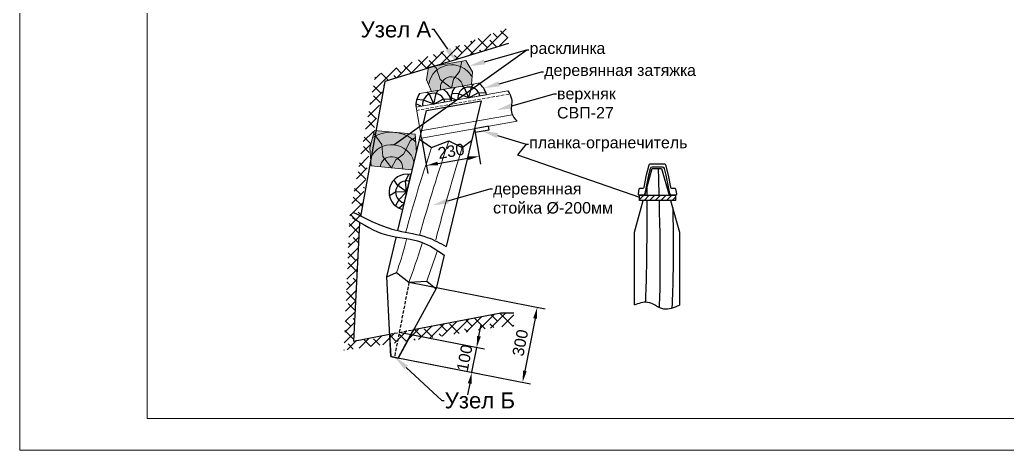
# Model space of a CAD drawing. Header units: inches. Extents: x -1850 to 56, y -982 to 275.
# Drawn here: x -1849.6 to -1694.4, y -981.8 to -914.2 of the extents above; entities that cross this region are included whole.
import ezdxf
from ezdxf import colors
from ezdxf.entities.mleader import LeaderData, LeaderLine
from ezdxf.math import Vec2, Vec3

# ---------------------------------------------------------------- set-up
doc = ezdxf.new("R2010")
doc.units = ezdxf.units.IN
doc.header["$MEASUREMENT"] = 0
doc.linetypes.add('DASHED', pattern=[0.75, 0.5, -0.25])
doc.layers.add('Д_Распорка', color=7, linetype='Continuous')
doc.styles.get("Standard").update_dxf_attribs({"font": 'ARIAL.TTF'})
doc.dimstyles.new('ISO-25', dxfattribs={"dimtxt": 2.5, "dimasz": 2.5, "dimexe": 1.25, "dimexo": 0, "dimtad": 1, "dimdec": 0, "dimtxsty": 'Standard', "dimcen": 2.5, "dimadec": 0, "dimazin": 0, "dimtfac": 1, "dimtdec": 0, "dimtmove": 0, "dimatfit": 3, "dimfxl": 0, "dimarcsym": 0})

# ---------------------------------------------------------------- blocks, each defined once
blk = doc.blocks.new('pfnzu')
at = {"color": 7, "lineweight": 0}
blk.add_line((142694.1, -82404), (142694.1, -82544.3), dxfattribs=at)
at = {"layer": 'Д_Распорка', "color": 253}
for p, q in [((142679.9, -82432.8), (142686.9, -82404.5)), ((142654.7, -82457.4), (142634.8, -82439)), ((142694.1, -82474.1), (142679.9, -82432.8)), ((142694.1, -82474.1), (142652.6, -82484.3)), ((142694.1, -82474.1), (142654.7, -82457.4)), ((142694.1, -82474.1), (142671.5, -82511.2)), ((142652.6, -82484.3), (142632.2, -82504.2)), ((142671.5, -82511.2), (142664.9, -82537.2)), ((142694.1, -82524.6), (142681.4, -82542.8))]:
    blk.add_line(p, q, dxfattribs=at)
at = {"layer": 'Д_Распорка', "color": 7}
blk.add_arc((142695.6, -82474.1), 70.2, 91.2316, 268.7684, dxfattribs=at)
at = {"layer": 'Д_Распорка', "color": 253}
blk.add_arc((142695.6, -82474.1), 44.2, 91.9563, 268.0437, dxfattribs=at)
blk = doc.blocks.new('pfnzu 2')
at = {"color": 7, "lineweight": 0}
for p, q in [((-92.146, -593.903), (-94.052, -593.903)), ((-91.696, -594.903), (-94.502, -594.903))]:
    blk.add_line(p, q, dxfattribs=at)
at = {"layer": 'Д_Распорка', "color": 253}
for p, q in [((-93.84, -594.452), (-94.361, -594.319)), ((-93.303, -594.074), (-93.469, -593.903)), ((-93.099, -594.903), (-93.303, -594.074)), ((-93.099, -594.903), (-92.765, -594.116)), ((-92.765, -594.116), (-92.568, -593.903)), ((-94.109, -594.903), (-94.473, -594.651)), ((-93.099, -594.903), (-93.84, -594.452)), ((-93.099, -594.903), (-92.273, -594.62)), ((-92.273, -594.62), (-91.707, -594.759))]:
    blk.add_line(p, q, dxfattribs=at)
at = {"layer": 'Д_Распорка', "color": 7}
for start, end in [(132.76087, 178.7684), (1.2316, 47.23913)]:
    blk.add_arc((-93.099, -594.933), 1.403, start, end, dxfattribs=at)
at = {"layer": 'Д_Распорка', "color": 253}
blk.add_arc((-93.099, -594.933), 0.883, 1.95631, 178.04369, dxfattribs=at)
blk = doc.blocks.new('Расклинка')
at = {"linetype": 'ByBlock', "lineweight": 15}
blk.add_hatch(color=254, dxfattribs=at).paths.add_polyline_path([(-85.966, -572.832), (-85.628, -571.866), (-82.668, -571.866), (-82.299, -572.832), (-82.533, -573.798), (-85.733, -573.798)])
at = {"color": 7, "linetype": 'ByBlock', "lineweight": 15}
for points in [[(-85.966, -572.832), (-85.628, -571.866), (-82.668, -571.866), (-82.299, -572.832), (-82.533, -573.798), (-85.733, -573.798), (-85.966, -572.832)], [(-84.133, -573.798), (-84.898, -572.975), (-85.049, -572.036), (-85.201, -571.866)], [(-84.133, -573.798), (-83.866, -573.127), (-83.289, -572.631), (-82.98, -571.866)]]:
    blk.add_lwpolyline(points, dxfattribs=at)
for radius, start, end in [(1.824, 20.62921, 159.37079), (0.883, 0, 180)]:
    blk.add_arc((-84.133, -573.798), radius, start, end, dxfattribs=at)
blk = doc.blocks.new('S ш.бруса')
at = {"linetype": 'ByBlock', "lineweight": 15}
blk.add_hatch(color=254, dxfattribs=at).paths.add_polyline_path([(3323.214, -1143.742), (3323.447, -1142.342), (3326.647, -1142.342), (3326.88, -1143.742), (3326.647, -1145.142), (3323.447, -1145.142)])
at = {"color": 7, "linetype": 'ByBlock', "lineweight": 15}
for points in [[(3323.214, -1143.742), (3323.447, -1142.342), (3326.647, -1142.342), (3326.88, -1143.742), (3326.647, -1145.142), (3323.447, -1145.142), (3323.214, -1143.742)], [(3325.047, -1145.142), (3324.281, -1144.319), (3324.13, -1143.38), (3323.408, -1142.575)], [(3325.047, -1145.142), (3325.314, -1144.471), (3325.891, -1143.975), (3326.34, -1142.862), (3326.688, -1142.591)]]:
    blk.add_lwpolyline(points, dxfattribs=at)
for radius, start, end in [(2.8, 52.7386, 127.2614), (1.824, 20.62921, 159.37079), (0.883, 0, 180)]:
    blk.add_arc((3325.047, -1145.142), radius, start, end, dxfattribs=at)
blk = doc.blocks.new('*D244')
at = {"color": 0, "linetype": 'ByBlock', "lineweight": -2}
for p, q in [((-1788.42, -955.44), (-1767.04, -959.6)), ((-1768.61, -961.13), (-1770.22, -969.36)), ((-1790.72, -967.21), (-1769.33, -971.37))]:
    blk.add_line(p, q, dxfattribs=at)
at = {"color": 0, "linetype": 'ByBlock'}
for points in [[(-1768.91, -961.07), (-1768.32, -961.19), (-1768.27, -959.36)], [(-1770.51, -969.31), (-1769.92, -969.42), (-1770.56, -971.13)]]:
    blk.add_solid(points, dxfattribs=at)
at = {"layer": 'Defpoints', "color": 0, "linetype": 'ByBlock'}
for p in [(-1788.42, -955.44), (-1790.72, -967.21), (-1770.56, -971.13)]:
    blk.add_point(p, dxfattribs=at)
at = {"color": 0, "linetype": 'ByBlock', "lineweight": 15, "insert": (-1770.93, -964.95), "char_height": 1.8, "attachment_point": 5, "rotation": 78.9844}
blk.add_mtext('300', dxfattribs=at)
blk = doc.blocks.new('*D245')
at = {"color": 0, "linetype": 'ByBlock', "lineweight": -2}
for p, q in [((-1777.44, -963.91), (-1777.09, -962.14)), ((-1789.96, -963.3), (-1776.55, -965.91)), ((-1778.54, -969.58), (-1777.78, -965.67)), ((-1790.72, -967.21), (-1777.31, -969.82)), ((-1778.88, -971.35), (-1779.23, -973.11))]:
    blk.add_line(p, q, dxfattribs=at)
at = {"color": 0, "linetype": 'ByBlock'}
for points in [[(-1777.73, -963.85), (-1777.14, -963.96), (-1777.78, -965.67)], [(-1779.18, -971.29), (-1778.59, -971.4), (-1778.54, -969.58)]]:
    blk.add_solid(points, dxfattribs=at)
at = {"layer": 'Defpoints', "color": 0, "linetype": 'ByBlock'}
for p in [(-1789.96, -963.3), (-1777.78, -965.67), (-1790.72, -967.21)]:
    blk.add_point(p, dxfattribs=at)
at = {"color": 0, "linetype": 'ByBlock', "lineweight": 15, "insert": (-1779.68, -967.33), "char_height": 1.8, "attachment_point": 5, "rotation": 78.9844}
blk.add_mtext('100', dxfattribs=at)
blk = doc.blocks.new('СВП')
at = {"color": 0}
for points in [[(95938.2, -86106.3), (95919.5, -86106.3, -0.340005), (95911.6, -86100.3), (95904.8, -86074.6, -0.016215), (95904.7, -86074.3), (95890.6, -86002.6, 0.358196), (95882.7, -85996.1), (95869.9, -85996.1, 0.472988), (95865.5, -86001.5), (95869.3, -86020.7, 0.357785), (95873.7, -86024.4), (95883.9, -86024.4, -0.35919), (95888.3, -86028), (95897.5, -86075.5, 0.01414), (95897.5, -86075.8), (95907.6, -86115.7, 0.343306), (95912, -86119.1), (95938.2, -86119.1)], [(95982.6, -86075), (95991.9, -86027.9, -0.358206), (95996.3, -86024.3), (96006.4, -86024.3, 0.354907), (96010.8, -86020.7), (96014.9, -86001.5, 0.476116), (96010.5, -85996.1), (95997.6, -85996.1, 0.357522), (95989.7, -86002.6), (95975.2, -86075.4)], [(95938.2, -86119.1), (95967.9, -86119.1, 0.342909), (95972.2, -86115.7), (95982.6, -86075)], [(95975.2, -86075.4), (95968.3, -86100.4, -0.338079), (95960.5, -86106.3), (95938.2, -86106.3)]]:
    blk.add_lwpolyline(points, format="xyb", dxfattribs=at)
blk = doc.blocks.new('*D246')
at = {"color": 0, "linetype": 'ByBlock', "lineweight": -2}
for p, q in [((-1778.15, -931.31), (-1777.17, -936.86)), ((-1786.44, -932.77), (-1785.46, -938.32)), ((-1783.91, -936.78), (-1779.16, -935.94))]:
    blk.add_line(p, q, dxfattribs=at)
at = {"color": 0, "linetype": 'ByBlock'}
for points in [[(-1779.21, -935.65), (-1779.1, -936.24), (-1777.38, -935.63)], [(-1783.96, -936.48), (-1783.85, -937.07), (-1785.68, -937.09)]]:
    blk.add_solid(points, dxfattribs=at)
at = {"layer": 'Defpoints', "color": 0, "linetype": 'ByBlock'}
for p in [(-1778.15, -931.31), (-1786.44, -932.77), (-1777.38, -935.63)]:
    blk.add_point(p, dxfattribs=at)
at = {"color": 0, "linetype": 'ByBlock', "lineweight": 15, "insert": (-1781.8, -934.84), "char_height": 1.8, "attachment_point": 5, "rotation": 10}
blk.add_mtext('230', dxfattribs=at)

msp = doc.modelspace()

# ---------------------------------------------------------------- hatches: boundary and pattern name
h = msp.add_hatch()
h.set_pattern_fill('ANSI38', color=256, scale=9, style=0)
h.set_pattern_definition([(45, (-22.0404, -262.3069), (-0.7954951, 0.7954951), []), (135, (-22.0404, -262.3069), (-2.3864854, 0.7954951), [2.8125, -1.6875])])
h.paths.add_polyline_path([(-1772.765, -917.916), (-1792.222, -923.865), (-1794.557, -934.323), (-1796.032, -945.1), (-1796.211, -946.098), (-1797.117, -964.679), (-1773.986, -960.249), (-1771.938, -960.249), (-1771.941, -962.343), (-1774.697, -962.471), (-1781.295, -963.602), (-1798.635, -966.149), (-1797.758, -945.169), (-1797.626, -944.316), (-1793.717, -922.935), (-1773.13, -915.581)])
h = msp.add_hatch()
h.set_pattern_fill('ANSI31', color=256, scale=5, style=0)
h.set_pattern_definition([(45, (-22.04037, -262.3069), (-0.44194174, 0.44194174), [])])
h.paths.add_polyline_path([(-1752.201, -941.753), (-1746.531, -941.753), (-1746.531, -942.583), (-1752.201, -942.583)])

# ---------------------------------------------------------------- linework, layer by layer
at = {"color": 5, "linetype": 'ByBlock', "lineweight": 15}
for p, q in [((-1787.295, -927.923), (-1772.864, -925.378)), ((-1786.44, -932.768), (-1787.295, -927.923)), ((-1772.206, -929.111), (-1786.636, -931.656)), ((-1771.419, -930.12), (-1786.44, -932.768))]:
    msp.add_line(p, q, dxfattribs=at)
at = {"color": 5, "linetype": 'DASHED', "lineweight": 15}
msp.add_line((-1772.733, -925.875), (-1787.206, -928.426), dxfattribs=at)
at = {"linetype": 'DASHED'}
for p, q in [((-1788.424, -955.438), (-1790.715, -967.208)), ((-1791.464, -963.593), (-1787.688, -962.871))]:
    msp.add_line(p, q, dxfattribs=at)
at = {"color": 7, "lineweight": 0}
for points in [[(-1849.59, -684.829), (-1429.59, -684.829), (-1429.59, -981.829), (-1849.59, -981.829)], [(-1434.59, -976.829), (-1829.59, -976.829), (-1829.59, -689.829), (-1434.59, -689.829)]]:
    msp.add_lwpolyline(points, close=True, dxfattribs=at)
for points in [[(-1772.765, -917.916), (-1792.222, -923.865), (-1796.032, -945.1)], [(-1790.827, -933.827), (-1769.928, -918.902)], [(-1769.994, -933.726), (-1771.35, -935.416), (-1752.201, -942.049)], [(-1796.211, -946.098), (-1797.117, -964.679), (-1791.464, -963.593)], [(-1791.464, -963.593), (-1791.284, -967.073), (-1790.147, -967.343), (-1787.688, -962.871), (-1773.986, -960.249), (-1771.938, -960.249)]]:
    msp.add_lwpolyline(points)
at = {"color": 22}
for points in [[(-1790.195, -947.321), (-1785.688, -928.449), (-1777.101, -926.935), (-1782.567, -949.809)], [(-1786.756, -932.924), (-1784.889, -934.259), (-1782.185, -933.21), (-1780.057, -934.25), (-1778.59, -933.17)], [(-1790.147, -967.343), (-1791.284, -967.073), (-1791.929, -954.593), (-1790.458, -948.428)], [(-1782.891, -951.165), (-1784.149, -956.432), (-1790.147, -967.343)], [(-1791.929, -954.593), (-1790.37, -953.896), (-1788.424, -955.438), (-1785.614, -955.239), (-1784.148, -956.452)]]:
    msp.add_lwpolyline(points, dxfattribs=at)
for points in [[(-1778.047, -931.862), (-1775.817, -931.469), (-1775.915, -930.912), (-1778.145, -931.306)], [(-1752.201, -941.753), (-1746.531, -941.753), (-1746.531, -942.583), (-1752.201, -942.583)]]:
    msp.add_lwpolyline(points, close=True)
at = {"linetype": 'ByBlock'}
for points in [[(-1751.372, -941.753), (-1750.218, -937.553), (-1750.218, -937.553)], [(-1750.218, -937.553), (-1748.715, -937.553), (-1747.551, -941.753)], [(-1752.979, -958.968), (-1752.975, -947.586), (-1751.6, -942.583)], [(-1747.321, -942.583), (-1745.935, -947.586), (-1745.935, -959.023)]]:
    msp.add_lwpolyline(points, dxfattribs=at)
for points, start_tangent in [([(-1772.864, -925.378), (-1772.314, -926.59), (-1772.266, -928.928), (-1771.419, -930.12)], (-0.9164982, 0.4000389)), ([(-1797.118, -944.484), (-1790.195, -947.321), (-1785.542, -948.38), (-1782.567, -949.809)], (-0.9378527, 0.3470336)), ([(-1797.307, -945.278), (-1791.968, -947.983), (-1786.43, -949.148), (-1782.891, -951.165)], (-0.9378527, 0.3470336))]:
    msp.add_spline(points, degree=3, dxfattribs=dict(start_tangent=start_tangent))
at = {"color": 22, "linetype": 'ByBlock', "lineweight": 15}
for points in [[(-1782.185, -933.21), (-1783.793, -938.142), (-1785.401, -943.073), (-1786.748, -948.067)], [(-1784.889, -934.259), (-1786.322, -938.703), (-1787.755, -943.147), (-1788.958, -947.646)], [(-1780.057, -934.25), (-1781.519, -939.065), (-1782.981, -943.88), (-1784.206, -948.751)], [(-1788.788, -948.718), (-1789.38, -951.073), (-1789.875, -952.485), (-1790.37, -953.896)], [(-1786.306, -949.192), (-1787.121, -951.722), (-1787.773, -953.58), (-1788.424, -955.438)], [(-1783.963, -950.433), (-1784.493, -952.04), (-1785.053, -953.64), (-1785.614, -955.239)]]:
    msp.add_open_spline(points, degree=3, dxfattribs=at)
at = {"linetype": 'ByBlock'}
for points in [[(-1749.266, -937.55), (-1749.221, -939.065), (-1749.182, -940.462), (-1749.148, -941.753)], [(-1751.04, -940.61), (-1751.04, -941.001), (-1751.04, -941.382), (-1751.039, -941.753)], [(-1751.04, -942.583), (-1751.045, -952.256), (-1751.157, -955.39), (-1751.271, -958.524)], [(-1749.127, -942.583), (-1748.872, -952.831), (-1748.993, -956.09), (-1749.11, -959.35)], [(-1746.969, -943.751), (-1746.832, -952.226), (-1746.967, -955.848), (-1747.095, -959.471)]]:
    msp.add_open_spline(points, degree=3, dxfattribs=at)
msp.add_spline([(-1752.979, -958.968), (-1750.946, -958.545), (-1748.412, -959.591), (-1745.935, -959.023)], degree=3)
msp.add_solid([(-1788.569, -932.676), (-1790.827, -933.827), (-1789.064, -932.006)])

# ---------------------------------------------------------------- block references
at = {"xscale": 1.999999999999986, "yscale": 2, "zscale": 2, "rotation": 9.999999999998607}
for name, p in [('Расклинка', (-1815.297, 234.47)), ('pfnzu 2', (-1802.244, 277.602)), ('pfnzu 2', (-1807.77, 276.628))]:
    msp.add_blockref(name, p, dxfattribs=at)
at = {"color": 7, "linetype": 'ByBlock', "lineweight": 15, "xscale": 2.000000000000055, "yscale": 2, "zscale": 2, "rotation": 354.554006325162}
msp.add_blockref('S ш.бруса', (-8193.884, 1973.631), dxfattribs=at)
at = {"linetype": 'ByBlock', "xscale": -0.03999999999996362, "yscale": 0.03999999999996362, "zscale": 0.04, "rotation": 180}
msp.add_blockref('СВП', (-5586.996, -4381.598), dxfattribs=at)
at = {"color": 7, "lineweight": 0, "xscale": 0.03999810200194607, "yscale": 0.03999810200184584, "zscale": 0.039998102, "rotation": 346.6350855604256}
msp.add_blockref('pfnzu', (-6579.204, 3587.518), dxfattribs=at)

# ---------------------------------------------------------------- dimensions: what is measured, and where the dimension line sits
at = {"color": 7, "linetype": 'ByBlock', "lineweight": 15}
for p1, p2, distance, text, picture, middle in [((-1786.44, -932.768), (-1778.145, -931.306), -4.389, '230', '*D246', (-1781.799, -934.838)), ((-1788.424, -955.438), (-1790.715, -967.208), 20.534, '300', '*D244', (-1770.931, -964.951))]:
    dim = msp.add_aligned_dim(p1=p1, p2=p2, distance=distance, text=text, dimstyle='ISO-25', override={"dimtxt": 1.8, "dimasz": 1.8, "dimfxl": 1.25}, dxfattribs=at)
    dim.commit()
    dim.dimension.update_dxf_attribs({"geometry": picture, "text_midpoint": middle})
dim = msp.add_linear_dim(base=(-1777.78, -965.674), p1=(-1790.715, -967.208), p2=(-1789.955, -963.304), angle=78.98441, text='100', dimstyle='ISO-25', override={"dimtxt": 1.8, "dimasz": 1.8, "dimfxl": 1.25}, dxfattribs=at)
dim.commit()
dim.dimension.update_dxf_attribs({"geometry": '*D245', "text_midpoint": (-1778.16, -967.626), "dimtype": 161})

# ---------------------------------------------------------------- leaders
ml = msp.add_multileader_mtext('Standard')
ml.set_content('Узел А', color=256)
ml.set_leader_properties()
ml.build(insert=Vec2(0, 0))
ml.multileader.update_dxf_attribs({"dogleg_length": 0.36, "arrow_head_size": 2.5})
ctx = ml.context
ctx.base_point, ctx.char_height, ctx.arrow_head_size, ctx.landing_gap_size, ctx.plane_origin = Vec3(-1796.109, -915.727), 2.5, 2.5, 0.09, Vec3(-1770.911, -928.34)
ctx.text_align_type = 2
notes = []
notes.append((ctx, [(0, (1, 1, 0), (-1784.481, -915.727), (-1, 0), 0.36, [(0, [(-1780.867, -920.876)], 0, [])])]))
ctx.mtext.insert, ctx.mtext.alignment, ctx.mtext.flow_direction = Vec3(-1784.931, -914.456), 3, 5
ml = msp.add_multileader_mtext('Standard')
ml.set_content('расклинка', color=256)
ml.set_leader_properties()
ml.build(insert=Vec2(0, 0))
ml.multileader.update_dxf_attribs({"dogleg_length": 0.36, "arrow_head_size": 2.5})
ctx = ml.context
ctx.base_point, ctx.char_height, ctx.arrow_head_size, ctx.landing_gap_size, ctx.plane_origin = Vec3(-1769.568, -918.902), 1.8, 2.5, 0.09, Vec3(-1748.635, -938.3)
notes.append((ctx, [(1, (1, 1, 0), (-1769.928, -918.902), (1, 0), 0.36, [(0, [(-1778.983, -921.484)], 0, [])])]))
ctx.mtext.insert, ctx.mtext.flow_direction = Vec3(-1769.478, -917.753), 5
ml = msp.add_multileader_mtext('Standard')
ml.set_content('деревянная затяжка', color=256)
ml.set_leader_properties()
ml.build(insert=Vec2(0, 0))
ml.multileader.update_dxf_attribs({"dogleg_length": 0.36, "arrow_head_size": 2.5})
ctx = ml.context
ctx.base_point, ctx.char_height, ctx.arrow_head_size, ctx.landing_gap_size, ctx.plane_origin = Vec3(-1767.261, -922.36), 1.8, 2.5, 0.09, Vec3(-1746.327, -941.758)
notes.append((ctx, [(1, (1, 1, 0), (-1767.621, -922.36), (1, 0), 0.36, [(0, [(-1776.675, -924.942)], 0, [])])]))
ctx.mtext.insert, ctx.mtext.flow_direction = Vec3(-1767.171, -921.21), 5
ml = msp.add_multileader_mtext('Standard')
ml.set_content('верхняк\\PСВП-27', color=256)
ml.set_leader_properties()
ml.build(insert=Vec2(0, 0))
ml.multileader.update_dxf_attribs({"dogleg_length": 0.36, "arrow_head_size": 2.5})
ctx = ml.context
ctx.base_point, ctx.char_height, ctx.arrow_head_size, ctx.landing_gap_size, ctx.plane_origin = Vec3(-1765.252, -925.813), 1.8, 2.5, 0.09, Vec3(-1744.319, -945.211)
notes.append((ctx, [(1, (1, 1, 0), (-1765.612, -925.813), (1, 0), 0.36, [(0, [(-1774.667, -928.395)], 0, [])])]))
ctx.mtext.insert, ctx.mtext.flow_direction = Vec3(-1765.162, -924.898), 5
ml = msp.add_multileader_mtext('Standard')
ml.set_content('планка-огранечитель ', color=256)
ml.set_leader_properties()
ml.build(insert=Vec2(0, 0))
ml.multileader.update_dxf_attribs({"dogleg_length": 0.36, "arrow_head_size": 2.5})
ctx = ml.context
ctx.base_point, ctx.char_height, ctx.arrow_head_size, ctx.landing_gap_size, ctx.plane_origin = Vec3(-1769.634, -933.726), 1.8, 2.5, 0.09, Vec3(-1746.584, -948.481)
notes.append((ctx, [(1, (1, 1, 0), (-1769.994, -933.726), (1, 0), 0.36, [(0, [(-1776.932, -931.665)], 0, [])])]))
ctx.mtext.insert, ctx.mtext.flow_direction = Vec3(-1769.544, -932.576), 5
ml = msp.add_multileader_mtext('Standard')
ml.set_content('деревянная \\Pстойка %%C-200мм', color=256)
ml.set_leader_properties()
ml.build(insert=Vec2(0, 0))
ml.multileader.update_dxf_attribs({"dogleg_length": 0.36, "arrow_head_size": 2.5})
ctx = ml.context
ctx.base_point, ctx.char_height, ctx.arrow_head_size, ctx.landing_gap_size, ctx.plane_origin = Vec3(-1775.3, -940.766), 1.8, 2.5, 0.09, Vec3(-1754.366, -960.163)
notes.append((ctx, [(1, (1, 1, 0), (-1775.66, -940.766), (1, 0), 0.36, [(0, [(-1784.715, -943.347)], 0, [])])]))
ctx.mtext.insert, ctx.mtext.flow_direction = Vec3(-1775.21, -939.829), 5
ml = msp.add_multileader_mtext('Standard')
ml.set_content('Узел Б', color=256)
ml.set_leader_properties()
ml.build(insert=Vec2(0, 0))
ml.multileader.update_dxf_attribs({"dogleg_length": 0.36, "arrow_head_size": 2.5})
ctx = ml.context
ctx.base_point, ctx.char_height, ctx.arrow_head_size, ctx.landing_gap_size, ctx.plane_origin = Vec3(-1782.905, -974.018), 2.5, 2.5, 0.09, Vec3(-1752.553, -992.865)
notes.append((ctx, [(1, (1, 1, 0), (-1783.265, -974.018), (1, 0), 0.36, [(0, [(-1790.698, -967.115)], 0, [])])]))
ctx.mtext.insert, ctx.mtext.flow_direction = Vec3(-1782.815, -972.747), 5
for ctx, leaders in notes:
    for number, flags, end, landing, length, lines in leaders:
        leader = LeaderData()
        leader.index, (leader.has_last_leader_line, leader.has_dogleg_vector, leader.attachment_direction) = number, flags
        leader.last_leader_point, leader.dogleg_vector, leader.dogleg_length = Vec3(end), Vec3(landing), length
        for number, points, colour, breaks in lines:
            line = LeaderLine()
            line.index, line.vertices, line.color, line.breaks = number, Vec3.list(points), colors.encode_raw_color(colour), breaks
            leader.lines.append(line)
        ctx.leaders.append(leader)

doc.saveas('drawing.dxf')
